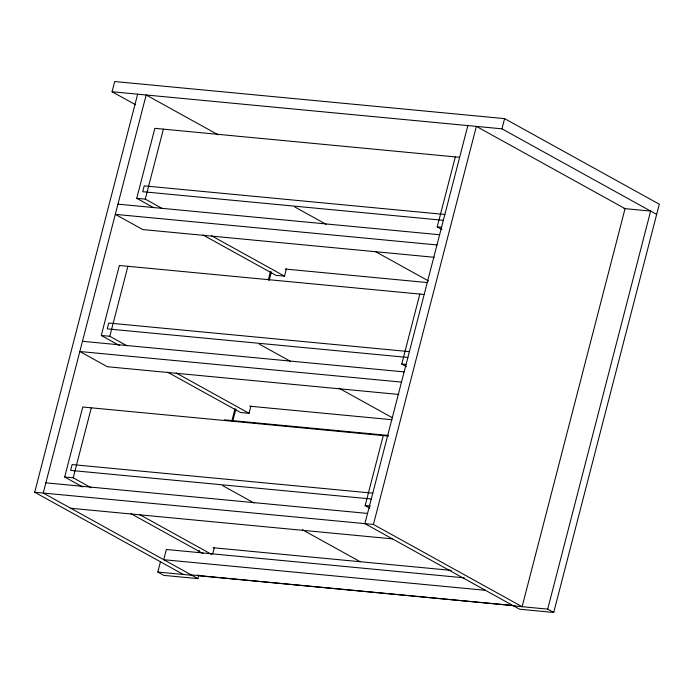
<?xml version="1.0" encoding="UTF-8"?>
<svg xmlns="http://www.w3.org/2000/svg" width="694" height="694" viewBox="0 0 694 694"><rect width="100%" height="100%" fill="white"/><g stroke="black" fill="none" stroke-linecap="round" stroke-linejoin="round"><path stroke-width="1.04" d="M135.642 104.785L112.055 91.747L114.692 81.536L504.599 118.622L659.3 204.201L553.717 612.464L519.598 609.219L364.897 523.64L467.843 125.588M183.381 574.485L34.7 492.237L137.646 94.176M82.673 486.962L64.672 477.004L82.777 407.014L388.571 436.101M119.273 345.43L101.281 335.471L119.377 265.49L424.112 294.473M153.799 207.749L136.753 198.319L154.849 128.329L459.584 157.312M91.2 487.769L73.208 477.819L91.304 407.829M126.855 345.716L109.808 336.286L127.904 266.296M162.327 208.564L145.28 199.126L163.376 129.145M198.744 575.482L197.929 578.623L163.81 575.378L157.798 572.047L160.505 561.576M231.735 421.31L234.988 408.74M268.309 279.899L270.478 271.519M198.805 552.528L199.343 550.429M232.915 420.616L235.899 409.07M269.203 280.315L271.371 271.918M212.702 553.795L214.325 547.523M167.575 372.149L240.506 412.496L249.042 413.303L250.933 405.99M203.047 234.997L275.978 275.336L284.505 276.151L286.396 268.838M369.876 508.208L365.148 505.588L383.244 435.598M406.484 366.675L401.748 364.055L419.844 294.065M441.957 229.514L437.22 226.895L455.316 156.913M373.424 524.447L476.37 126.395L625.06 208.642L522.114 606.703L373.424 524.447L34.7 492.237M656.663 214.411L501.962 128.832L504.599 118.622M553.717 612.464L547.696 609.132L650.642 211.08L623.993 208.547M112.055 91.747L501.962 128.832M444.923 214.481L144.213 185.879L142.704 191.718L443.414 220.319M136.753 198.319L145.28 199.126M437.22 226.895L441.479 227.302M117.945 204.149L439.614 234.746M436.968 244.956L115.299 214.359L142.808 229.567L434.253 257.292M285.165 269.038L427.435 282.571M409.451 351.641L108.741 323.04L107.232 328.869L407.942 357.471M101.281 335.471L109.808 336.286M401.748 364.055L406.007 364.463M82.473 341.309L404.142 371.906M401.505 382.108L79.827 351.511L107.336 366.727L398.781 394.452M249.693 406.198L391.971 419.731M224.448 419.853L388.527 435.45M372.852 493.174L72.133 464.572L70.632 470.402L371.342 499.003M64.672 477.004L73.208 477.819M365.148 505.588L370.475 506.091M45.865 482.842L367.542 513.43M70.727 508.26L392.405 538.856M213.093 547.731L451.291 570.381M464.286 577.833L166.36 549.492L163.723 559.702L485.392 590.299M191.223 574.91L512.892 605.506M515.069 605.801L199.655 575.794L197.937 574.849M157.798 572.047L191.917 575.291M513.586 605.888L547.696 609.132M218.15 134.801L146.174 94.991L43.228 493.044L197.929 578.623M294.776 206.968L326.076 224.275M375.385 251.558L428.493 280.94M211.575 235.804L284.505 276.151M259.304 344.12L290.604 361.435M338.967 388.189L392.075 417.571M176.111 372.964L249.042 413.303M222.705 485.653L253.995 502.968M302.367 529.722L360.212 561.724M139.503 514.497L211.488 554.315M130.975 513.681L202.96 553.5"/></g></svg>
